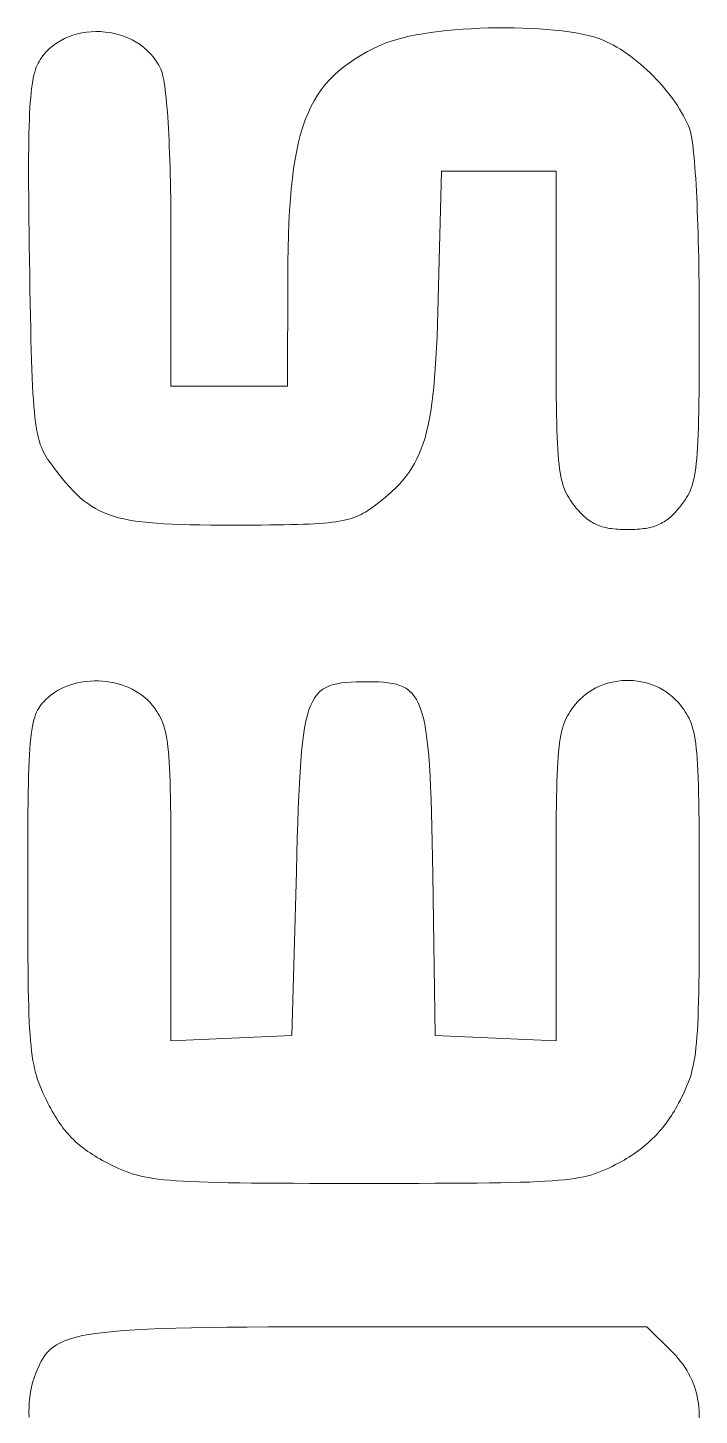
# Model space of a CAD drawing. Header units: millimetres. Extents: x 0 to 1730, y 0 to 300.
# Drawn here: x 661.97 to 680.09, y 187.59 to 225.02 of the extents above; entities that cross this region are included whole.
import ezdxf

# ---------------------------------------------------------------- set-up
doc = ezdxf.new("R2010")
doc.units = ezdxf.units.MM
doc.layers.add('Etch', color=1, linetype='CONTINUOUS', lineweight=0, true_color=0xff0000)

msp = doc.modelspace()

# ---------------------------------------------------------------- linework, layer by layer
at = {"layer": 'Etch'}
for p, q in [((673.263, 224.943), (673.483, 224.963)), ((673.483, 224.963), (673.708, 224.981)), ((673.708, 224.981), (673.935, 224.996)), ((673.935, 224.996), (674.166, 225.007)), ((674.166, 225.007), (674.398, 225.015)), ((674.398, 225.015), (674.63, 225.02)), ((674.63, 225.02), (674.861, 225.021)), ((674.861, 225.021), (675.091, 225.019)), ((675.091, 225.019), (675.319, 225.014)), ((675.319, 225.014), (675.543, 225.005)), ((675.543, 225.005), (675.762, 224.993)), ((675.762, 224.993), (675.976, 224.978)), ((675.976, 224.978), (676.184, 224.959)), ((676.184, 224.959), (676.384, 224.937)), ((662.641, 224.532), (662.741, 224.605)), ((662.741, 224.605), (662.847, 224.671)), ((662.847, 224.671), (662.956, 224.728)), ((662.956, 224.728), (663.07, 224.778)), ((663.07, 224.778), (663.187, 224.821)), ((663.187, 224.821), (663.308, 224.855)), ((663.308, 224.855), (663.43, 224.882)), ((663.43, 224.882), (663.554, 224.902)), ((663.554, 224.902), (663.68, 224.914)), ((663.68, 224.914), (663.806, 224.919)), ((663.806, 224.919), (663.933, 224.916)), ((663.933, 224.916), (664.059, 224.906)), ((664.059, 224.906), (664.185, 224.889)), ((664.185, 224.889), (664.309, 224.864)), ((664.309, 224.864), (664.431, 224.832)), ((664.431, 224.832), (664.551, 224.793)), ((664.551, 224.793), (664.668, 224.747)), ((664.668, 224.747), (664.781, 224.693)), ((664.781, 224.693), (664.891, 224.633)), ((664.891, 224.633), (664.996, 224.565)), ((671.51, 224.561), (671.634, 224.613)), ((671.634, 224.613), (671.772, 224.662)), ((671.772, 224.662), (671.923, 224.708)), ((671.923, 224.708), (672.085, 224.751)), ((672.085, 224.751), (672.26, 224.79)), ((672.26, 224.79), (672.444, 224.827)), ((672.444, 224.827), (672.637, 224.861)), ((672.637, 224.861), (672.839, 224.891)), ((672.839, 224.891), (673.048, 224.918)), ((673.048, 224.918), (673.263, 224.943)), ((676.384, 224.937), (676.576, 224.911)), ((676.576, 224.911), (676.759, 224.882)), ((676.759, 224.882), (676.931, 224.849)), ((676.931, 224.849), (677.092, 224.813)), ((677.092, 224.813), (677.241, 224.773)), ((677.241, 224.773), (677.377, 224.73)), ((677.377, 224.73), (677.498, 224.683)), ((677.498, 224.683), (677.589, 224.642)), ((677.589, 224.642), (677.681, 224.597)), ((677.681, 224.597), (677.773, 224.548)), ((662.3, 224.161), (662.375, 224.265)), ((662.375, 224.265), (662.457, 224.362)), ((662.457, 224.362), (662.546, 224.451)), ((662.546, 224.451), (662.641, 224.532)), ((664.996, 224.565), (665.096, 224.491)), ((665.096, 224.491), (665.19, 224.41)), ((665.19, 224.41), (665.278, 224.321)), ((665.278, 224.321), (665.36, 224.226)), ((665.36, 224.226), (665.434, 224.124)), ((670.8, 224.181), (670.964, 224.281)), ((670.964, 224.281), (671.137, 224.377)), ((671.137, 224.377), (671.319, 224.47)), ((671.319, 224.47), (671.51, 224.561)), ((677.773, 224.548), (677.866, 224.495)), ((677.866, 224.495), (677.958, 224.439)), ((677.958, 224.439), (678.05, 224.38)), ((678.05, 224.38), (678.142, 224.317)), ((678.142, 224.317), (678.233, 224.251)), ((678.233, 224.251), (678.324, 224.183)), ((662.154, 223.822), (662.174, 223.891)), ((662.174, 223.891), (662.197, 223.954)), ((662.197, 223.954), (662.22, 224.012)), ((662.22, 224.012), (662.245, 224.065)), ((662.245, 224.065), (662.272, 224.115)), ((662.272, 224.115), (662.3, 224.161)), ((665.434, 224.124), (665.501, 224.016)), ((665.501, 224.016), (665.559, 223.9)), ((665.559, 223.9), (665.575, 223.86)), ((665.575, 223.86), (665.591, 223.812)), ((670.231, 223.741), (670.361, 223.859)), ((670.361, 223.859), (670.499, 223.971)), ((670.499, 223.971), (670.645, 224.078)), ((670.645, 224.078), (670.8, 224.181)), ((678.324, 224.183), (678.413, 224.111)), ((678.413, 224.111), (678.502, 224.037)), ((678.502, 224.037), (678.59, 223.961)), ((678.59, 223.961), (678.676, 223.883)), ((678.676, 223.883), (678.762, 223.802)), ((662.07, 223.375), (662.084, 223.48)), ((662.084, 223.48), (662.099, 223.576)), ((662.099, 223.576), (662.116, 223.665)), ((662.116, 223.665), (662.134, 223.747)), ((662.134, 223.747), (662.154, 223.822)), ((665.591, 223.812), (665.606, 223.755)), ((665.606, 223.755), (665.621, 223.69)), ((665.621, 223.69), (665.635, 223.616)), ((665.635, 223.616), (665.649, 223.535)), ((665.649, 223.535), (665.663, 223.446)), ((669.887, 223.35), (669.994, 223.487)), ((669.994, 223.487), (670.109, 223.617)), ((670.109, 223.617), (670.231, 223.741)), ((678.762, 223.802), (678.845, 223.72)), ((678.845, 223.72), (678.927, 223.636)), ((678.927, 223.636), (679.006, 223.55)), ((679.006, 223.55), (679.084, 223.463)), ((679.084, 223.463), (679.159, 223.375)), ((662.035, 223.007), (662.045, 223.139)), ((662.045, 223.139), (662.057, 223.262)), ((662.057, 223.262), (662.07, 223.375)), ((665.663, 223.446), (665.676, 223.349)), ((665.676, 223.349), (665.688, 223.244)), ((665.688, 223.244), (665.7, 223.132)), ((665.7, 223.132), (665.712, 223.013)), ((669.695, 223.052), (669.788, 223.205)), ((669.788, 223.205), (669.887, 223.35)), ((679.159, 223.375), (679.232, 223.286)), ((679.232, 223.286), (679.303, 223.196)), ((679.303, 223.196), (679.371, 223.105)), ((679.371, 223.105), (679.435, 223.013)), ((662.01, 222.546), (662.017, 222.711)), ((662.017, 222.711), (662.025, 222.864)), ((662.025, 222.864), (662.035, 223.007)), ((665.712, 223.013), (665.723, 222.886)), ((665.723, 222.886), (665.734, 222.753)), ((665.734, 222.753), (665.744, 222.613)), ((669.457, 222.54), (669.53, 222.72)), ((669.53, 222.72), (669.609, 222.891)), ((669.609, 222.891), (669.695, 223.052)), ((679.435, 223.013), (679.497, 222.922)), ((679.497, 222.922), (679.556, 222.829)), ((679.556, 222.829), (679.611, 222.737)), ((679.611, 222.737), (679.663, 222.645)), ((661.999, 222.181), (662.004, 222.37)), ((662.004, 222.37), (662.01, 222.546)), ((665.744, 222.613), (665.754, 222.466)), ((665.754, 222.466), (665.763, 222.313)), ((669.329, 222.148), (669.39, 222.35)), ((669.39, 222.35), (669.457, 222.54)), ((679.663, 222.645), (679.711, 222.553)), ((679.711, 222.553), (679.755, 222.462)), ((679.755, 222.462), (679.795, 222.371)), ((679.795, 222.371), (679.831, 222.281)), ((661.992, 221.765), (661.995, 221.98)), ((661.995, 221.98), (661.999, 222.181)), ((665.763, 222.313), (665.771, 222.153)), ((665.771, 222.153), (665.78, 221.987)), ((665.78, 221.987), (665.787, 221.815)), ((669.274, 221.936), (669.329, 222.148)), ((679.831, 222.281), (679.845, 222.238)), ((679.845, 222.238), (679.859, 222.184)), ((679.859, 222.184), (679.873, 222.119)), ((679.873, 222.119), (679.886, 222.044)), ((679.886, 222.044), (679.899, 221.959)), ((679.899, 221.959), (679.912, 221.864)), ((661.99, 221.536), (661.992, 221.765)), ((665.787, 221.815), (665.794, 221.636)), ((665.794, 221.636), (665.801, 221.453)), ((669.181, 221.475), (669.225, 221.711)), ((669.225, 221.711), (669.274, 221.936)), ((679.912, 221.864), (679.924, 221.76)), ((679.924, 221.76), (679.936, 221.647)), ((679.936, 221.647), (679.948, 221.525)), ((661.989, 221.293), (661.99, 221.536)), ((661.989, 221.035), (661.989, 221.293)), ((665.801, 221.453), (665.806, 221.263)), ((665.806, 221.263), (665.812, 221.068)), ((669.108, 220.962), (669.142, 221.225)), ((669.142, 221.225), (669.181, 221.475)), ((679.948, 221.525), (679.959, 221.394)), ((679.959, 221.394), (679.97, 221.255)), ((679.97, 221.255), (679.981, 221.108)), ((661.99, 220.762), (661.989, 221.035)), ((665.812, 221.068), (665.816, 220.867)), ((665.816, 220.867), (665.82, 220.662)), ((669.078, 220.685), (669.108, 220.962)), ((673.134, 221.149), (673.045, 217.706)), ((674.678, 221.149), (673.134, 221.149)), ((676.222, 221.149), (674.678, 221.149)), ((676.222, 216.953), (676.222, 221.149)), ((679.981, 221.108), (679.991, 220.954)), ((679.991, 220.954), (680.001, 220.792)), ((661.992, 220.473), (661.99, 220.762)), ((661.994, 220.167), (661.992, 220.473)), ((665.82, 220.662), (665.824, 220.451)), ((669.053, 220.394), (669.078, 220.685)), ((680.001, 220.792), (680.01, 220.622)), ((680.01, 220.622), (680.019, 220.446)), ((661.998, 219.845), (661.994, 220.167)), ((665.824, 220.451), (665.827, 220.235)), ((665.827, 220.235), (665.829, 220.015)), ((669.015, 219.765), (669.032, 220.087)), ((669.032, 220.087), (669.053, 220.394)), ((680.019, 220.446), (680.027, 220.264)), ((680.027, 220.264), (680.035, 220.075)), ((662.002, 219.505), (661.998, 219.845)), ((665.829, 220.015), (665.831, 219.789)), ((665.831, 219.789), (665.832, 219.56)), ((669.002, 219.427), (669.015, 219.765)), ((680.035, 220.075), (680.043, 219.88)), ((680.043, 219.88), (680.05, 219.679)), ((662.006, 219.147), (662.002, 219.505)), ((665.832, 219.56), (665.832, 219.326)), ((668.993, 219.072), (669.002, 219.427)), ((680.05, 219.679), (680.056, 219.474)), ((680.056, 219.474), (680.062, 219.262)), ((662.012, 218.771), (662.006, 219.147)), ((665.832, 219.326), (665.832, 215.35)), ((668.987, 218.7), (668.993, 219.072)), ((680.062, 219.262), (680.067, 219.047)), ((680.067, 219.047), (680.072, 218.826)), ((662.019, 218.353), (662.012, 218.771)), ((668.984, 218.31), (668.987, 218.7)), ((680.072, 218.826), (680.076, 218.601)), ((680.076, 218.601), (680.08, 218.373)), ((662.025, 217.96), (662.019, 218.353)), ((668.973, 215.35), (668.984, 218.31)), ((680.08, 218.373), (680.083, 218.14)), ((662.032, 217.589), (662.025, 217.96)), ((680.083, 218.14), (680.085, 217.904)), ((680.085, 217.904), (680.087, 217.665)), ((662.038, 217.242), (662.032, 217.589)), ((673.045, 217.706), (673.035, 217.35)), ((680.087, 217.665), (680.088, 217.424)), ((662.045, 216.915), (662.038, 217.242)), ((673.035, 217.35), (673.024, 217.013)), ((680.088, 217.424), (680.088, 217.179)), ((680.088, 217.179), (680.088, 216.793)), ((662.053, 216.61), (662.045, 216.915)), ((673.024, 217.013), (673.012, 216.692)), ((676.222, 216.589), (676.222, 216.953)), ((680.088, 216.793), (680.087, 216.43)), ((662.06, 216.324), (662.053, 216.61)), ((672.998, 216.389), (672.982, 216.101)), ((673.012, 216.692), (672.998, 216.389)), ((676.222, 216.246), (676.222, 216.589)), ((680.087, 216.43), (680.087, 216.089)), ((662.068, 216.058), (662.06, 216.324)), ((662.077, 215.81), (662.068, 216.058)), ((672.982, 216.101), (672.964, 215.829)), ((676.223, 215.923), (676.222, 216.246)), ((680.087, 216.089), (680.085, 215.768)), ((662.086, 215.579), (662.077, 215.81)), ((672.964, 215.829), (672.945, 215.571)), ((676.225, 215.619), (676.223, 215.923)), ((676.226, 215.335), (676.225, 215.619)), ((680.085, 215.768), (680.083, 215.468)), ((662.096, 215.365), (662.086, 215.579)), ((662.107, 215.166), (662.096, 215.365)), ((665.832, 215.35), (667.403, 215.35)), ((667.403, 215.35), (668.973, 215.35)), ((672.923, 215.328), (672.898, 215.098)), ((672.945, 215.571), (672.923, 215.328)), ((676.229, 215.069), (676.226, 215.335)), ((680.083, 215.468), (680.081, 215.187)), ((662.119, 214.982), (662.107, 215.166)), ((662.131, 214.813), (662.119, 214.982)), ((672.871, 214.881), (672.841, 214.675)), ((672.898, 215.098), (672.871, 214.881)), ((676.232, 214.82), (676.229, 215.069)), ((680.078, 214.924), (680.074, 214.68)), ((680.081, 215.187), (680.078, 214.924)), ((662.145, 214.656), (662.131, 214.813)), ((662.16, 214.512), (662.145, 214.656)), ((662.177, 214.38), (662.16, 214.512)), ((672.808, 214.482), (672.771, 214.299)), ((672.841, 214.675), (672.808, 214.482)), ((676.236, 214.588), (676.232, 214.82)), ((676.241, 214.372), (676.236, 214.588)), ((680.074, 214.68), (680.069, 214.452)), ((662.194, 214.258), (662.177, 214.38)), ((662.213, 214.146), (662.194, 214.258)), ((662.234, 214.043), (662.213, 214.146)), ((672.731, 214.126), (672.687, 213.963)), ((672.771, 214.299), (672.731, 214.126)), ((676.247, 214.171), (676.241, 214.372)), ((676.253, 213.985), (676.247, 214.171)), ((680.064, 214.241), (680.057, 214.045)), ((680.069, 214.452), (680.064, 214.241)), ((662.256, 213.949), (662.234, 214.043)), ((662.28, 213.861), (662.256, 213.949)), ((662.305, 213.781), (662.28, 213.861)), ((662.333, 213.705), (662.305, 213.781)), ((672.639, 213.809), (672.587, 213.663)), ((672.687, 213.963), (672.639, 213.809)), ((676.261, 213.812), (676.253, 213.985)), ((676.27, 213.652), (676.261, 213.812)), ((680.049, 213.863), (680.04, 213.696)), ((680.057, 214.045), (680.049, 213.863)), ((662.362, 213.635), (662.333, 213.705)), ((662.394, 213.569), (662.362, 213.635)), ((662.427, 213.506), (662.394, 213.569)), ((662.463, 213.445), (662.427, 213.506)), ((662.501, 213.385), (662.463, 213.445)), ((662.542, 213.327), (662.501, 213.385)), ((672.47, 213.393), (672.405, 213.267)), ((672.531, 213.524), (672.47, 213.393)), ((672.587, 213.663), (672.531, 213.524)), ((676.281, 213.504), (676.27, 213.652)), ((676.292, 213.367), (676.281, 213.504)), ((676.305, 213.242), (676.292, 213.367)), ((680.018, 213.399), (680.005, 213.267)), ((680.03, 213.541), (680.018, 213.399)), ((680.04, 213.696), (680.03, 213.541)), ((662.585, 213.268), (662.542, 213.327)), ((662.693, 213.125), (662.585, 213.268)), ((662.797, 212.99), (662.693, 213.125)), ((662.899, 212.863), (662.797, 212.99)), ((672.258, 213.033), (672.177, 212.922)), ((672.334, 213.148), (672.258, 213.033)), ((672.405, 213.267), (672.334, 213.148)), ((676.32, 213.126), (676.305, 213.242)), ((676.336, 213.019), (676.32, 213.126)), ((676.354, 212.921), (676.336, 213.019)), ((679.975, 213.036), (679.957, 212.934)), ((679.991, 213.147), (679.975, 213.036)), ((680.005, 213.267), (679.991, 213.147)), ((662.998, 212.745), (662.899, 212.863)), ((663.095, 212.633), (662.998, 212.745)), ((663.192, 212.53), (663.095, 212.633)), ((671.9, 212.61), (671.795, 212.51)), ((671.998, 212.711), (671.9, 212.61)), ((672.09, 212.815), (671.998, 212.711)), ((672.177, 212.922), (672.09, 212.815)), ((676.373, 212.83), (676.354, 212.921)), ((676.394, 212.746), (676.373, 212.83)), ((676.417, 212.668), (676.394, 212.746)), ((676.443, 212.596), (676.417, 212.668)), ((679.868, 212.601), (679.841, 212.532)), ((679.893, 212.675), (679.868, 212.601)), ((679.916, 212.754), (679.893, 212.675)), ((679.938, 212.841), (679.916, 212.754)), ((679.957, 212.934), (679.938, 212.841)), ((663.288, 212.433), (663.192, 212.53)), ((663.385, 212.344), (663.288, 212.433)), ((663.484, 212.26), (663.385, 212.344)), ((663.585, 212.184), (663.484, 212.26)), ((671.567, 212.312), (671.442, 212.213)), ((671.684, 212.411), (671.567, 212.312)), ((671.795, 212.51), (671.684, 212.411)), ((676.47, 212.528), (676.443, 212.596)), ((676.499, 212.465), (676.47, 212.528)), ((676.53, 212.404), (676.499, 212.465)), ((676.564, 212.346), (676.53, 212.404)), ((676.6, 212.289), (676.564, 212.346)), ((676.638, 212.233), (676.6, 212.289)), ((676.679, 212.177), (676.638, 212.233)), ((679.672, 212.234), (679.631, 212.178)), ((679.71, 212.29), (679.672, 212.234)), ((679.747, 212.347), (679.71, 212.29)), ((679.78, 212.406), (679.747, 212.347)), ((679.812, 212.467), (679.78, 212.406)), ((679.841, 212.532), (679.812, 212.467)), ((663.689, 212.113), (663.585, 212.184)), ((663.796, 212.049), (663.689, 212.113)), ((663.908, 211.99), (663.796, 212.049)), ((664.025, 211.936), (663.908, 211.99)), ((664.148, 211.888), (664.025, 211.936)), ((664.277, 211.844), (664.148, 211.888)), ((670.9, 211.863), (670.837, 211.835)), ((670.962, 211.892), (670.9, 211.863)), ((671.022, 211.923), (670.962, 211.892)), ((671.08, 211.957), (671.022, 211.923)), ((671.138, 211.992), (671.08, 211.957)), ((671.195, 212.03), (671.138, 211.992)), ((671.253, 212.071), (671.195, 212.03)), ((671.311, 212.114), (671.253, 212.071)), ((671.442, 212.213), (671.311, 212.114)), ((676.723, 212.121), (676.679, 212.177)), ((676.76, 212.074), (676.723, 212.121)), ((676.797, 212.03), (676.76, 212.074)), ((676.834, 211.988), (676.797, 212.03)), ((676.87, 211.948), (676.834, 211.988)), ((676.907, 211.909), (676.87, 211.948)), ((676.944, 211.873), (676.907, 211.909)), ((676.981, 211.839), (676.944, 211.873)), ((679.366, 211.873), (679.329, 211.839)), ((679.403, 211.909), (679.366, 211.873)), ((679.44, 211.948), (679.403, 211.909)), ((679.476, 211.988), (679.44, 211.948)), ((679.513, 212.03), (679.476, 211.988)), ((679.55, 212.074), (679.513, 212.03)), ((679.587, 212.121), (679.55, 212.074)), ((679.631, 212.178), (679.587, 212.121)), ((679.587, 212.121), (679.587, 212.121)), ((664.414, 211.805), (664.277, 211.844)), ((664.559, 211.77), (664.414, 211.805)), ((664.713, 211.74), (664.559, 211.77)), ((664.876, 211.713), (664.713, 211.74)), ((665.05, 211.69), (664.876, 211.713)), ((665.235, 211.671), (665.05, 211.69)), ((665.432, 211.654), (665.235, 211.671)), ((665.642, 211.641), (665.432, 211.654)), ((665.865, 211.63), (665.642, 211.641)), ((666.101, 211.621), (665.865, 211.63)), ((666.353, 211.615), (666.101, 211.621)), ((666.62, 211.61), (666.353, 211.615)), ((666.904, 211.607), (666.62, 211.61)), ((667.205, 211.606), (666.904, 211.607)), ((667.523, 211.605), (667.205, 211.606)), ((667.785, 211.605), (667.523, 211.605)), ((668.032, 211.606), (667.785, 211.605)), ((668.266, 211.607), (668.032, 211.606)), ((668.486, 211.608), (668.266, 211.607)), ((668.693, 211.611), (668.486, 211.608)), ((668.889, 211.614), (668.693, 211.611)), ((669.072, 211.617), (668.889, 211.614)), ((669.244, 211.622), (669.072, 211.617)), ((669.406, 211.627), (669.244, 211.622)), ((669.557, 211.633), (669.406, 211.627)), ((669.699, 211.641), (669.557, 211.633)), ((669.831, 211.649), (669.699, 211.641)), ((669.955, 211.659), (669.831, 211.649)), ((670.071, 211.67), (669.955, 211.659)), ((670.179, 211.682), (670.071, 211.67)), ((670.281, 211.696), (670.179, 211.682)), ((670.375, 211.711), (670.281, 211.696)), ((670.464, 211.727), (670.375, 211.711)), ((670.547, 211.745), (670.464, 211.727)), ((670.626, 211.765), (670.547, 211.745)), ((670.7, 211.787), (670.626, 211.765)), ((670.77, 211.81), (670.7, 211.787)), ((670.837, 211.835), (670.77, 211.81)), ((677.018, 211.806), (676.981, 211.839)), ((677.055, 211.776), (677.018, 211.806)), ((677.093, 211.747), (677.055, 211.776)), ((677.132, 211.72), (677.093, 211.747)), ((677.171, 211.694), (677.132, 211.72)), ((677.211, 211.671), (677.171, 211.694)), ((677.251, 211.649), (677.211, 211.671)), ((677.293, 211.628), (677.251, 211.649)), ((677.336, 211.609), (677.293, 211.628)), ((677.379, 211.592), (677.336, 211.609)), ((677.424, 211.576), (677.379, 211.592)), ((677.47, 211.561), (677.424, 211.576)), ((677.518, 211.548), (677.47, 211.561)), ((677.567, 211.536), (677.518, 211.548)), ((677.617, 211.526), (677.567, 211.536)), ((677.669, 211.517), (677.617, 211.526)), ((677.723, 211.509), (677.669, 211.517)), ((677.778, 211.502), (677.723, 211.509)), ((677.836, 211.496), (677.778, 211.502)), ((677.895, 211.492), (677.836, 211.496)), ((677.957, 211.489), (677.895, 211.492)), ((678.021, 211.486), (677.957, 211.489)), ((678.087, 211.485), (678.021, 211.486)), ((678.155, 211.484), (678.087, 211.485)), ((678.223, 211.485), (678.155, 211.484)), ((678.289, 211.486), (678.223, 211.485)), ((678.353, 211.489), (678.289, 211.486)), ((678.414, 211.492), (678.353, 211.489)), ((678.474, 211.496), (678.414, 211.492)), ((678.531, 211.502), (678.474, 211.496)), ((678.587, 211.509), (678.531, 211.502)), ((678.641, 211.517), (678.587, 211.509)), ((678.693, 211.526), (678.641, 211.517)), ((678.743, 211.536), (678.693, 211.526)), ((678.792, 211.548), (678.743, 211.536)), ((678.84, 211.561), (678.792, 211.548)), ((678.886, 211.576), (678.84, 211.561)), ((678.93, 211.592), (678.886, 211.576)), ((678.974, 211.609), (678.93, 211.592)), ((679.017, 211.628), (678.974, 211.609)), ((679.058, 211.649), (679.017, 211.628)), ((679.099, 211.671), (679.058, 211.649)), ((679.139, 211.694), (679.099, 211.671)), ((679.178, 211.72), (679.139, 211.694)), ((679.217, 211.747), (679.178, 211.72)), ((679.255, 211.776), (679.217, 211.747)), ((679.292, 211.806), (679.255, 211.776)), ((679.329, 211.839), (679.292, 211.806)), ((663.348, 207.356), (663.452, 207.374)), ((663.452, 207.374), (663.557, 207.388)), ((663.557, 207.388), (663.662, 207.397)), ((663.662, 207.397), (663.768, 207.401)), ((663.768, 207.401), (663.875, 207.401)), ((663.875, 207.401), (663.981, 207.395)), ((663.981, 207.395), (664.086, 207.384)), ((664.086, 207.384), (664.191, 207.369)), ((664.191, 207.369), (664.295, 207.349)), ((670.559, 207.359), (670.694, 207.368)), ((670.694, 207.368), (670.838, 207.374)), ((670.838, 207.374), (670.992, 207.376)), ((670.992, 207.376), (671.156, 207.377)), ((671.156, 207.377), (671.303, 207.376)), ((671.303, 207.376), (671.441, 207.372)), ((671.441, 207.372), (671.57, 207.364)), ((671.57, 207.364), (671.691, 207.352)), ((677.69, 207.358), (677.792, 207.38)), ((677.792, 207.38), (677.895, 207.397)), ((677.895, 207.397), (677.999, 207.408)), ((677.999, 207.408), (678.103, 207.414)), ((678.103, 207.414), (678.207, 207.414)), ((678.207, 207.414), (678.311, 207.408)), ((678.311, 207.408), (678.415, 207.397)), ((678.415, 207.397), (678.518, 207.38)), ((678.518, 207.38), (678.62, 207.358)), ((662.523, 206.962), (662.601, 207.026)), ((662.601, 207.026), (662.684, 207.085)), ((662.684, 207.085), (662.77, 207.139)), ((662.77, 207.139), (662.86, 207.187)), ((662.86, 207.187), (662.952, 207.231)), ((662.952, 207.231), (663.048, 207.27)), ((663.048, 207.27), (663.146, 207.303)), ((663.146, 207.303), (663.246, 207.332)), ((663.246, 207.332), (663.348, 207.356)), ((664.295, 207.349), (664.397, 207.324)), ((664.397, 207.324), (664.498, 207.295)), ((664.498, 207.295), (664.596, 207.26)), ((664.596, 207.26), (664.692, 207.221)), ((664.692, 207.221), (664.785, 207.177)), ((664.785, 207.177), (664.875, 207.129)), ((664.875, 207.129), (664.961, 207.075)), ((664.961, 207.075), (665.044, 207.018)), ((665.044, 207.018), (665.123, 206.955)), ((669.717, 206.955), (669.782, 207.04)), ((669.782, 207.04), (669.853, 207.113)), ((669.853, 207.113), (669.931, 207.175)), ((669.931, 207.175), (670.017, 207.226)), ((670.017, 207.226), (670.109, 207.267)), ((670.109, 207.267), (670.209, 207.301)), ((670.209, 207.301), (670.317, 207.326)), ((670.317, 207.326), (670.434, 207.346)), ((670.434, 207.346), (670.559, 207.359)), ((671.691, 207.352), (671.804, 207.335)), ((671.804, 207.335), (671.91, 207.312)), ((671.91, 207.312), (672.008, 207.281)), ((672.008, 207.281), (672.098, 207.243)), ((672.098, 207.243), (672.183, 207.195)), ((672.183, 207.195), (672.26, 207.138)), ((672.26, 207.138), (672.331, 207.071)), ((672.331, 207.071), (672.397, 206.992)), ((672.397, 206.992), (672.456, 206.9)), ((676.948, 206.976), (677.03, 207.043)), ((677.03, 207.043), (677.117, 207.105)), ((677.117, 207.105), (677.206, 207.161)), ((677.206, 207.161), (677.298, 207.212)), ((677.298, 207.212), (677.393, 207.257)), ((677.393, 207.257), (677.49, 207.296)), ((677.49, 207.296), (677.589, 207.33)), ((677.589, 207.33), (677.69, 207.358)), ((678.62, 207.358), (678.721, 207.33)), ((678.721, 207.33), (678.82, 207.296)), ((678.82, 207.296), (678.917, 207.257)), ((678.917, 207.257), (679.011, 207.212)), ((679.011, 207.212), (679.104, 207.161)), ((679.104, 207.161), (679.193, 207.105)), ((679.193, 207.105), (679.279, 207.043)), ((679.279, 207.043), (679.362, 206.976)), ((662.204, 206.556), (662.232, 206.613)), ((662.232, 206.613), (662.262, 206.666)), ((662.262, 206.666), (662.295, 206.715)), ((662.295, 206.715), (662.33, 206.762)), ((662.33, 206.762), (662.367, 206.806)), ((662.367, 206.806), (662.407, 206.85)), ((662.407, 206.85), (662.449, 206.893)), ((662.449, 206.893), (662.523, 206.962)), ((665.123, 206.955), (665.197, 206.888)), ((665.197, 206.888), (665.267, 206.816)), ((665.267, 206.816), (665.331, 206.74)), ((665.331, 206.74), (665.375, 206.684)), ((665.375, 206.684), (665.416, 206.628)), ((665.416, 206.628), (665.454, 206.572)), ((669.513, 206.475), (669.556, 206.618)), ((669.556, 206.618), (669.604, 206.745)), ((669.604, 206.745), (669.658, 206.857)), ((669.658, 206.857), (669.717, 206.955)), ((672.456, 206.9), (672.511, 206.796)), ((672.511, 206.796), (672.56, 206.678)), ((672.56, 206.678), (672.604, 206.544)), ((676.6, 206.572), (676.638, 206.628)), ((676.638, 206.628), (676.679, 206.684)), ((676.679, 206.684), (676.723, 206.74)), ((676.723, 206.74), (676.793, 206.824)), ((676.793, 206.824), (676.868, 206.903)), ((676.868, 206.903), (676.948, 206.976)), ((679.362, 206.976), (679.441, 206.903)), ((679.441, 206.903), (679.516, 206.824)), ((679.516, 206.824), (679.587, 206.74)), ((679.587, 206.74), (679.631, 206.683)), ((679.631, 206.683), (679.672, 206.627)), ((679.672, 206.627), (679.711, 206.571)), ((662.092, 206.177), (662.111, 206.268)), ((662.111, 206.268), (662.131, 206.351)), ((662.131, 206.351), (662.153, 206.426)), ((662.153, 206.426), (662.178, 206.494)), ((662.178, 206.494), (662.204, 206.556)), ((665.454, 206.572), (665.49, 206.515)), ((665.49, 206.515), (665.524, 206.457)), ((665.524, 206.457), (665.555, 206.396)), ((665.555, 206.396), (665.584, 206.332)), ((665.584, 206.332), (665.611, 206.265)), ((665.611, 206.265), (665.636, 206.192)), ((669.439, 206.136), (669.474, 206.314)), ((669.474, 206.314), (669.513, 206.475)), ((672.604, 206.544), (672.644, 206.395)), ((672.644, 206.395), (672.68, 206.23)), ((676.417, 206.192), (676.442, 206.265)), ((676.442, 206.265), (676.47, 206.332)), ((676.47, 206.332), (676.499, 206.396)), ((676.499, 206.396), (676.53, 206.457)), ((676.53, 206.457), (676.564, 206.515)), ((676.564, 206.515), (676.6, 206.572)), ((679.711, 206.571), (679.747, 206.514)), ((679.747, 206.514), (679.781, 206.454)), ((679.781, 206.454), (679.812, 206.393)), ((679.812, 206.393), (679.841, 206.328)), ((679.841, 206.328), (679.869, 206.258)), ((679.869, 206.258), (679.894, 206.183)), ((662.045, 205.845), (662.059, 205.966)), ((662.059, 205.966), (662.075, 206.076)), ((662.075, 206.076), (662.092, 206.177)), ((665.636, 206.192), (665.66, 206.114)), ((665.66, 206.114), (665.681, 206.03)), ((665.681, 206.03), (665.7, 205.94)), ((665.7, 205.94), (665.718, 205.841)), ((669.38, 205.723), (669.408, 205.939)), ((669.408, 205.939), (669.439, 206.136)), ((672.68, 206.23), (672.712, 206.046)), ((672.712, 206.046), (672.74, 205.845)), ((676.336, 205.841), (676.354, 205.94)), ((676.354, 205.94), (676.373, 206.03)), ((676.373, 206.03), (676.394, 206.114)), ((676.394, 206.114), (676.417, 206.192)), ((679.894, 206.183), (679.917, 206.103)), ((679.917, 206.103), (679.938, 206.016)), ((679.938, 206.016), (679.957, 205.921)), ((679.957, 205.921), (679.975, 205.817)), ((662.012, 205.407), (662.022, 205.566)), ((662.022, 205.566), (662.033, 205.712)), ((662.033, 205.712), (662.045, 205.845)), ((665.718, 205.841), (665.734, 205.734)), ((665.734, 205.734), (665.749, 205.618)), ((665.749, 205.618), (665.762, 205.492)), ((665.762, 205.492), (665.773, 205.355)), ((669.356, 205.485), (669.38, 205.723)), ((672.74, 205.845), (672.765, 205.624)), ((672.765, 205.624), (672.787, 205.383)), ((676.281, 205.355), (676.292, 205.492)), ((676.292, 205.492), (676.305, 205.618)), ((676.305, 205.618), (676.32, 205.734)), ((676.32, 205.734), (676.336, 205.841)), ((679.975, 205.817), (679.991, 205.705)), ((679.991, 205.705), (680.006, 205.582)), ((680.006, 205.582), (680.019, 205.449)), ((661.996, 205.046), (662.003, 205.234)), ((662.003, 205.234), (662.012, 205.407)), ((665.773, 205.355), (665.783, 205.207)), ((665.783, 205.207), (665.793, 205.047)), ((669.315, 204.945), (669.334, 205.227)), ((669.334, 205.227), (669.356, 205.485)), ((672.787, 205.383), (672.806, 205.122)), ((672.806, 205.122), (672.823, 204.838)), ((676.261, 205.047), (676.27, 205.207)), ((676.27, 205.207), (676.281, 205.355)), ((680.019, 205.449), (680.03, 205.304)), ((680.03, 205.304), (680.04, 205.146)), ((680.04, 205.146), (680.049, 204.975)), ((661.984, 204.621), (661.989, 204.842)), ((661.989, 204.842), (661.996, 205.046)), ((665.793, 205.047), (665.8, 204.873)), ((665.8, 204.873), (665.807, 204.686)), ((669.297, 204.64), (669.315, 204.945)), ((672.823, 204.838), (672.837, 204.532)), ((676.247, 204.686), (676.253, 204.873)), ((676.253, 204.873), (676.261, 205.047)), ((680.049, 204.975), (680.057, 204.79)), ((680.057, 204.79), (680.064, 204.59)), ((661.975, 204.126), (661.979, 204.383)), ((661.979, 204.383), (661.984, 204.621)), ((665.807, 204.686), (665.813, 204.485)), ((665.813, 204.485), (665.818, 204.268)), ((669.281, 204.31), (669.297, 204.64)), ((672.837, 204.532), (672.85, 204.202)), ((676.236, 204.268), (676.241, 204.485)), ((676.241, 204.485), (676.247, 204.686)), ((680.064, 204.59), (680.069, 204.374)), ((680.069, 204.374), (680.074, 204.141)), ((661.972, 203.851), (661.975, 204.126)), ((665.818, 204.268), (665.822, 204.036)), ((665.822, 204.036), (665.825, 203.786)), ((669.267, 203.955), (669.281, 204.31)), ((672.85, 204.202), (672.86, 203.848)), ((676.229, 203.786), (676.232, 204.036)), ((676.232, 204.036), (676.236, 204.268)), ((680.074, 204.141), (680.078, 203.891)), ((661.97, 203.555), (661.972, 203.851)), ((665.825, 203.786), (665.827, 203.519)), ((669.253, 203.574), (669.267, 203.955)), ((672.86, 203.848), (672.87, 203.468)), ((676.226, 203.519), (676.229, 203.786)), ((680.078, 203.891), (680.081, 203.623)), ((680.081, 203.623), (680.084, 203.335)), ((661.968, 203.239), (661.97, 203.555)), ((665.827, 203.519), (665.829, 203.234)), ((669.24, 203.165), (669.253, 203.574)), ((672.87, 203.468), (672.879, 203.062)), ((676.225, 203.234), (676.226, 203.519)), ((680.084, 203.335), (680.085, 203.028)), ((661.966, 202.541), (661.967, 202.901)), ((661.967, 202.901), (661.968, 203.239)), ((665.829, 203.234), (665.831, 202.93)), ((665.831, 202.93), (665.831, 202.606)), ((669.228, 202.728), (669.24, 203.165)), ((672.879, 203.062), (672.886, 202.63)), ((676.222, 202.606), (676.223, 202.93)), ((676.223, 202.93), (676.225, 203.234)), ((680.085, 203.028), (680.087, 202.7)), ((661.966, 202.157), (661.966, 202.541)), ((665.831, 202.606), (665.832, 202.262)), ((669.215, 202.262), (669.228, 202.728)), ((672.886, 202.63), (672.894, 202.169)), ((676.222, 202.262), (676.222, 202.606)), ((680.087, 202.7), (680.087, 202.35)), ((661.966, 201.75), (661.966, 202.157)), ((665.832, 202.262), (665.832, 201.896)), ((669.094, 197.832), (669.215, 202.262)), ((672.894, 202.169), (672.96, 197.832)), ((676.222, 201.896), (676.222, 202.262)), ((680.087, 202.35), (680.088, 201.978)), ((661.966, 201.341), (661.966, 201.75)), ((665.832, 201.896), (665.832, 197.69)), ((676.222, 197.69), (676.222, 201.896)), ((680.088, 201.978), (680.088, 201.583)), ((680.088, 201.583), (680.088, 201.184)), ((661.967, 200.956), (661.966, 201.341)), ((680.088, 201.184), (680.087, 200.808)), ((661.967, 200.593), (661.967, 200.956)), ((680.087, 200.808), (680.087, 200.454)), ((661.969, 200.253), (661.967, 200.593)), ((661.971, 199.934), (661.969, 200.253)), ((680.087, 200.454), (680.085, 200.123)), ((661.973, 199.635), (661.971, 199.934)), ((680.085, 200.123), (680.083, 199.812)), ((661.976, 199.356), (661.973, 199.635)), ((680.081, 199.521), (680.078, 199.249)), ((680.083, 199.812), (680.081, 199.521)), ((661.981, 199.095), (661.976, 199.356)), ((680.078, 199.249), (680.073, 198.996)), ((661.986, 198.851), (661.981, 199.095)), ((661.992, 198.623), (661.986, 198.851)), ((680.068, 198.759), (680.062, 198.538)), ((680.073, 198.996), (680.068, 198.759)), ((661.999, 198.412), (661.992, 198.623)), ((662.007, 198.214), (661.999, 198.412)), ((680.062, 198.538), (680.055, 198.333)), ((662.017, 198.031), (662.007, 198.214)), ((662.028, 197.86), (662.017, 198.031)), ((680.047, 198.142), (680.037, 197.964)), ((680.055, 198.333), (680.047, 198.142)), ((662.041, 197.701), (662.028, 197.86)), ((662.055, 197.553), (662.041, 197.701)), ((665.832, 197.69), (667.463, 197.761)), ((667.463, 197.761), (669.094, 197.832)), ((672.96, 197.832), (674.591, 197.761)), ((674.591, 197.761), (676.222, 197.69)), ((680.013, 197.646), (679.999, 197.503)), ((680.026, 197.799), (680.013, 197.646)), ((680.037, 197.964), (680.026, 197.799)), ((662.07, 197.415), (662.055, 197.553)), ((662.088, 197.286), (662.07, 197.415)), ((662.107, 197.165), (662.088, 197.286)), ((679.983, 197.37), (679.965, 197.246)), ((679.999, 197.503), (679.983, 197.37)), ((662.128, 197.051), (662.107, 197.165)), ((662.151, 196.944), (662.128, 197.051)), ((662.176, 196.842), (662.151, 196.944)), ((679.9, 196.916), (679.875, 196.818)), ((679.924, 197.02), (679.9, 196.916)), ((679.945, 197.129), (679.924, 197.02)), ((679.965, 197.246), (679.945, 197.129)), ((662.203, 196.744), (662.176, 196.842)), ((662.233, 196.65), (662.203, 196.744)), ((662.265, 196.558), (662.233, 196.65)), ((662.299, 196.469), (662.265, 196.558)), ((679.784, 196.544), (679.748, 196.457)), ((679.816, 196.633), (679.784, 196.544)), ((679.847, 196.724), (679.816, 196.633)), ((679.875, 196.818), (679.847, 196.724)), ((662.336, 196.379), (662.299, 196.469)), ((662.375, 196.29), (662.336, 196.379)), ((662.417, 196.199), (662.375, 196.29)), ((662.462, 196.107), (662.417, 196.199)), ((679.627, 196.195), (679.581, 196.104)), ((679.67, 196.284), (679.627, 196.195)), ((679.711, 196.371), (679.67, 196.284)), ((679.748, 196.457), (679.711, 196.371)), ((662.51, 196.011), (662.462, 196.107)), ((662.548, 195.936), (662.51, 196.011)), ((662.587, 195.863), (662.548, 195.936)), ((662.626, 195.792), (662.587, 195.863)), ((662.666, 195.723), (662.626, 195.792)), ((679.417, 195.808), (679.378, 195.742)), ((679.456, 195.874), (679.417, 195.808)), ((679.494, 195.942), (679.456, 195.874)), ((679.531, 196.011), (679.494, 195.942)), ((679.581, 196.104), (679.531, 196.011)), ((679.531, 196.011), (679.531, 196.011)), ((662.706, 195.656), (662.666, 195.723)), ((662.747, 195.591), (662.706, 195.656)), ((662.788, 195.528), (662.747, 195.591)), ((662.83, 195.466), (662.788, 195.528)), ((662.873, 195.406), (662.83, 195.466)), ((662.917, 195.348), (662.873, 195.406)), ((679.166, 195.435), (679.121, 195.377)), ((679.21, 195.494), (679.166, 195.435)), ((679.253, 195.555), (679.21, 195.494)), ((679.296, 195.616), (679.253, 195.555)), ((679.337, 195.679), (679.296, 195.616)), ((679.378, 195.742), (679.337, 195.679)), ((662.961, 195.291), (662.917, 195.348)), ((663.007, 195.236), (662.961, 195.291)), ((663.053, 195.182), (663.007, 195.236)), ((663.101, 195.13), (663.053, 195.182)), ((663.149, 195.079), (663.101, 195.13)), ((663.199, 195.029), (663.149, 195.079)), ((663.25, 194.98), (663.199, 195.029)), ((678.829, 195.054), (678.776, 195.004)), ((678.88, 195.105), (678.829, 195.054)), ((678.93, 195.157), (678.88, 195.105)), ((678.979, 195.211), (678.93, 195.157)), ((679.027, 195.265), (678.979, 195.211)), ((679.074, 195.321), (679.027, 195.265)), ((679.121, 195.377), (679.074, 195.321)), ((663.303, 194.933), (663.25, 194.98)), ((663.356, 194.886), (663.303, 194.933)), ((663.412, 194.841), (663.356, 194.886)), ((663.468, 194.796), (663.412, 194.841)), ((663.526, 194.753), (663.468, 194.796)), ((663.586, 194.71), (663.526, 194.753)), ((663.648, 194.668), (663.586, 194.71)), ((663.711, 194.627), (663.648, 194.668)), ((678.317, 194.638), (678.255, 194.596)), ((678.379, 194.68), (678.317, 194.638)), ((678.439, 194.724), (678.379, 194.68)), ((678.498, 194.768), (678.439, 194.724)), ((678.556, 194.813), (678.498, 194.768)), ((678.613, 194.859), (678.556, 194.813)), ((678.668, 194.906), (678.613, 194.859)), ((678.723, 194.954), (678.668, 194.906)), ((678.776, 195.004), (678.723, 194.954)), ((663.776, 194.586), (663.711, 194.627)), ((663.843, 194.546), (663.776, 194.586)), ((663.912, 194.506), (663.843, 194.546)), ((663.983, 194.467), (663.912, 194.506)), ((664.056, 194.428), (663.983, 194.467)), ((664.131, 194.389), (664.056, 194.428)), ((664.229, 194.341), (664.131, 194.389)), ((664.323, 194.295), (664.229, 194.341)), ((664.415, 194.252), (664.323, 194.295)), ((677.644, 194.26), (677.555, 194.219)), ((677.735, 194.304), (677.644, 194.26)), ((677.827, 194.352), (677.735, 194.304)), ((677.923, 194.402), (677.827, 194.352)), ((677.992, 194.439), (677.923, 194.402)), ((678.06, 194.477), (677.992, 194.439)), ((678.126, 194.516), (678.06, 194.477)), ((678.191, 194.556), (678.126, 194.516)), ((678.255, 194.596), (678.191, 194.556)), ((664.507, 194.212), (664.415, 194.252)), ((664.599, 194.175), (664.507, 194.212)), ((664.692, 194.14), (664.599, 194.175)), ((664.788, 194.108), (664.692, 194.14)), ((664.888, 194.078), (664.788, 194.108)), ((664.993, 194.051), (664.888, 194.078)), ((665.104, 194.026), (664.993, 194.051)), ((665.223, 194.002), (665.104, 194.026)), ((665.351, 193.982), (665.223, 194.002)), ((665.489, 193.962), (665.351, 193.982)), ((665.638, 193.945), (665.489, 193.962)), ((665.799, 193.93), (665.638, 193.945)), ((665.974, 193.916), (665.799, 193.93)), ((666.163, 193.904), (665.974, 193.916)), ((666.369, 193.893), (666.163, 193.904)), ((666.591, 193.884), (666.369, 193.893)), ((675.729, 193.893), (675.508, 193.883)), ((675.933, 193.904), (675.729, 193.893)), ((676.121, 193.916), (675.933, 193.904)), ((676.293, 193.93), (676.121, 193.916)), ((676.452, 193.946), (676.293, 193.93)), ((676.598, 193.963), (676.452, 193.946)), ((676.733, 193.982), (676.598, 193.963)), ((676.858, 194.004), (676.733, 193.982)), ((676.975, 194.027), (676.858, 194.004)), ((677.083, 194.053), (676.975, 194.027)), ((677.185, 194.081), (677.083, 194.053)), ((677.282, 194.112), (677.185, 194.081)), ((677.376, 194.145), (677.282, 194.112)), ((677.466, 194.181), (677.376, 194.145)), ((677.555, 194.219), (677.466, 194.181)), ((666.832, 193.876), (666.591, 193.884)), ((667.093, 193.869), (666.832, 193.876)), ((667.374, 193.863), (667.093, 193.869)), ((667.678, 193.859), (667.374, 193.863)), ((668.004, 193.855), (667.678, 193.859)), ((668.355, 193.852), (668.004, 193.855)), ((668.732, 193.849), (668.355, 193.852)), ((669.135, 193.848), (668.732, 193.849)), ((669.566, 193.847), (669.135, 193.848)), ((670.027, 193.846), (669.566, 193.847)), ((670.518, 193.846), (670.027, 193.846)), ((671.04, 193.846), (670.518, 193.846)), ((671.567, 193.846), (671.04, 193.846)), ((672.063, 193.846), (671.567, 193.846)), ((672.526, 193.847), (672.063, 193.846)), ((672.961, 193.848), (672.526, 193.847)), ((673.366, 193.849), (672.961, 193.848)), ((673.744, 193.851), (673.366, 193.849)), ((674.096, 193.854), (673.744, 193.851)), ((674.424, 193.858), (674.096, 193.854)), ((674.727, 193.863), (674.424, 193.858)), ((675.008, 193.868), (674.727, 193.863)), ((675.268, 193.875), (675.008, 193.868)), ((675.508, 193.883), (675.268, 193.875)), ((663.593, 189.767), (663.8, 189.799)), ((663.8, 189.799), (664.029, 189.828)), ((664.029, 189.828), (664.282, 189.854)), ((664.282, 189.854), (664.561, 189.876)), ((664.561, 189.876), (664.866, 189.896)), ((664.866, 189.896), (665.2, 189.913)), ((665.2, 189.913), (665.564, 189.928)), ((665.564, 189.928), (665.96, 189.94)), ((665.96, 189.94), (666.388, 189.95)), ((666.388, 189.95), (666.851, 189.959)), ((666.851, 189.959), (667.35, 189.965)), ((667.35, 189.965), (667.886, 189.971)), ((667.886, 189.971), (668.46, 189.974)), ((668.46, 189.974), (669.075, 189.977)), ((669.075, 189.977), (669.732, 189.978)), ((669.732, 189.978), (670.433, 189.979)), ((670.433, 189.979), (671.178, 189.98)), ((671.178, 189.98), (678.675, 189.98)), ((678.675, 189.98), (679.382, 189.273)), ((662.573, 189.364), (662.653, 189.43)), ((662.653, 189.43), (662.743, 189.492)), ((662.743, 189.492), (662.846, 189.548)), ((662.846, 189.548), (662.962, 189.6)), ((662.962, 189.6), (663.093, 189.648)), ((663.093, 189.648), (663.241, 189.692)), ((663.241, 189.692), (663.407, 189.731)), ((663.407, 189.731), (663.593, 189.767)), ((662.281, 188.954), (662.33, 189.047)), ((662.33, 189.047), (662.382, 189.135)), ((662.382, 189.135), (662.439, 189.217)), ((662.439, 189.217), (662.502, 189.293)), ((662.502, 189.293), (662.573, 189.364)), ((679.382, 189.273), (679.453, 189.2)), ((679.453, 189.2), (679.52, 189.124)), ((679.52, 189.124), (679.583, 189.046)), ((679.583, 189.046), (679.643, 188.967)), ((662.137, 188.604), (662.182, 188.731)), ((662.182, 188.731), (662.234, 188.854)), ((662.234, 188.854), (662.281, 188.954)), ((679.643, 188.967), (679.699, 188.886)), ((679.699, 188.886), (679.751, 188.804)), ((679.751, 188.804), (679.8, 188.72)), ((679.8, 188.72), (679.844, 188.634)), ((662.04, 188.213), (662.066, 188.345)), ((662.066, 188.345), (662.098, 188.476)), ((662.098, 188.476), (662.137, 188.604)), ((679.844, 188.634), (679.885, 188.547)), ((679.885, 188.547), (679.923, 188.459)), ((679.923, 188.459), (679.956, 188.37)), ((679.956, 188.37), (679.985, 188.279)), ((679.985, 188.279), (680.011, 188.188)), ((662, 187.81), (662.007, 187.945)), ((662.007, 187.945), (662.02, 188.079)), ((662.02, 188.079), (662.04, 188.213)), ((680.011, 188.188), (680.033, 188.095)), ((680.033, 188.095), (680.051, 188.002)), ((680.051, 188.002), (680.065, 187.907)), ((680.065, 187.907), (680.075, 187.812)), ((661.999, 187.676), (662, 187.81)), ((662.003, 187.542), (661.999, 187.676)), ((680.075, 187.812), (680.082, 187.716)), ((680.082, 187.716), (680.084, 187.62)), ((680.084, 187.62), (680.083, 187.523))]:
    msp.add_line(p, q, dxfattribs=at)

doc.saveas('drawing.dxf')
